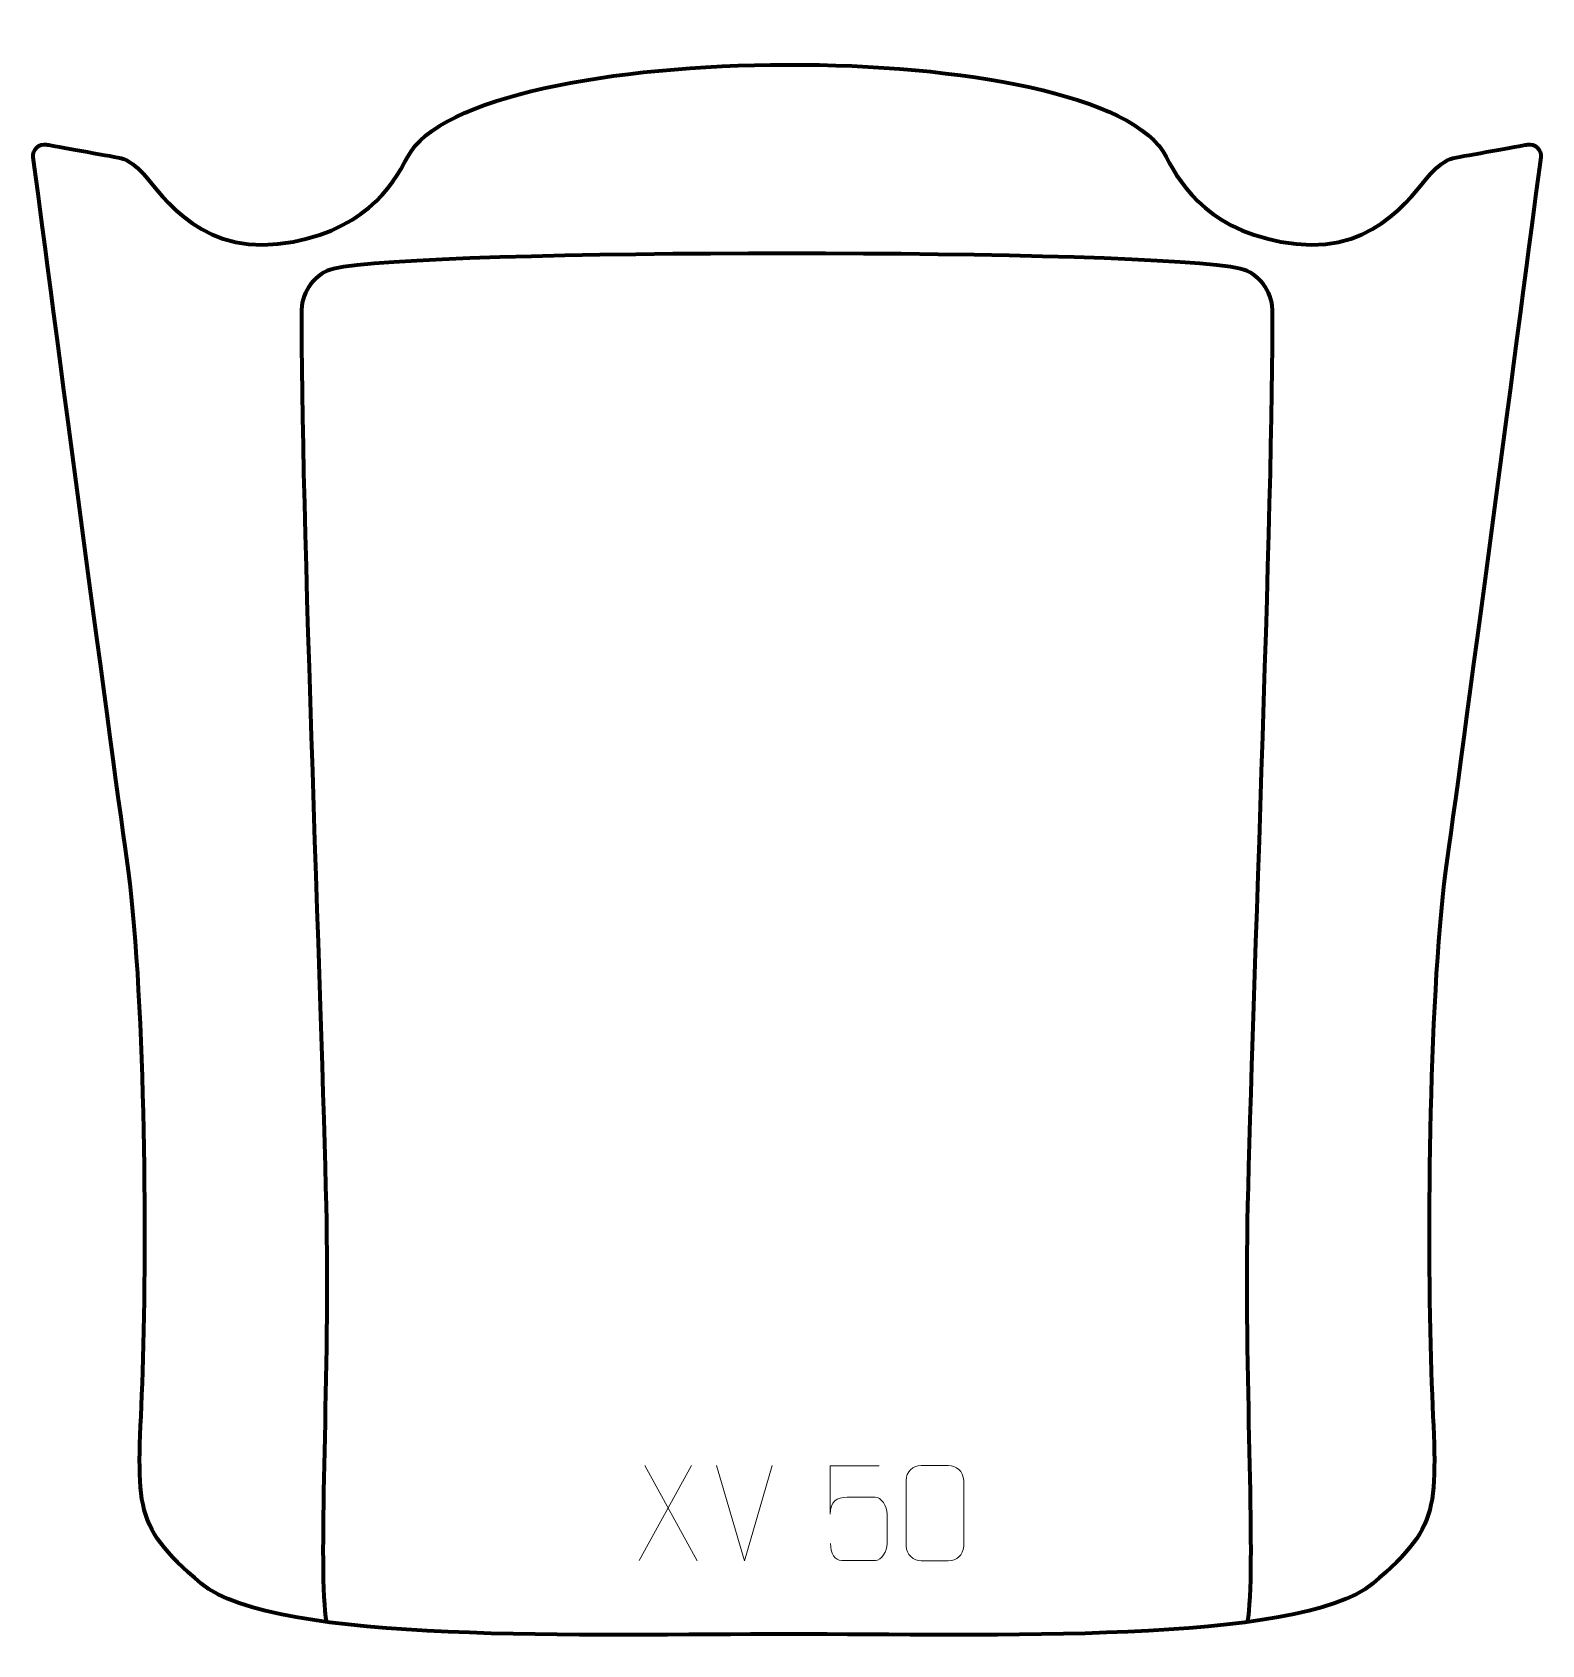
# Model space of a CAD drawing. Header units: millimetres. Extents: x -198 to 198, y -209 to 215.
import ezdxf

# ---------------------------------------------------------------- set-up
doc = ezdxf.new("R2010")
doc.units = ezdxf.units.MM
doc.header["$MEASUREMENT"] = 0
for name, color, linetype in [('layer 1', 7, 'Continuous'), ('layer 2', 7, 'Continuous'), ('layer 3', 7, 'Continuous')]:
    doc.layers.add(name, color=color, linetype=linetype)

msp = doc.modelspace()

# ---------------------------------------------------------------- linework, layer by layer
at = {"layer": 'layer 1', "color": 250, "lineweight": 9}
for points in [[(-25.0426, -161.5873), (-25.0426, -161.5873), (-38.7832, -186.4831), (-38.7832, -186.4831)], [(-37.3286, -161.5873), (-37.3286, -161.5873), (-23.588, -186.5408), (-23.588, -186.5408)], [(-11.1856, -186.5409), (-11.1856, -186.5409), (-18.5074, -161.5873), (-18.5074, -161.5873)], [(-3.8637, -161.5873), (-3.8637, -161.5873), (-11.1855, -186.5409), (-11.1855, -186.5409)]]:
    msp.add_open_spline(points, degree=3, dxfattribs=at)
for points, knots in [([(24.2085, -161.6093), (24.2085, -161.6093), (11.3568, -161.6093), (11.3568, -161.6093), (11.3568, -161.6093), (11.3571, -165.8399), (11.3571, -170.0708), (11.3568, -174.302), (11.3568, -174.302), (11.3565, -170.9919), (12.9875, -169.9201), (15.7995, -169.8596), (15.7995, -169.8596), (18.2391, -169.8593), (20.6786, -169.8593), (23.1178, -169.8596), (23.1178, -169.8596), (24.7676, -169.8528), (26.2425, -172.2333), (26.271, -174.302), (26.271, -174.302), (26.2707, -176.8893), (26.2707, -179.4769), (26.271, -182.0646), (26.271, -182.0646), (26.3172, -184.024), (24.8178, -186.4603), (23.1919, -186.5188), (23.1919, -186.5188), (21.2354, -186.5185), (16.3404, -186.5185), (14.3834, -186.5188), (14.3834, -186.5188), (12.5379, -186.5276), (11.4308, -184.5628), (11.41, -182.0117)], [0, 0, 0, 0, 0.1, 0.1, 0.1, 0.1, 0.2, 0.2, 0.2, 0.2, 0.3, 0.3, 0.3, 0.3, 0.4, 0.4, 0.4, 0.4, 0.5, 0.5, 0.5, 0.5, 0.6, 0.6, 0.6, 0.6, 0.7, 0.7, 0.7, 0.7, 0.8, 0.8, 0.8, 0.8, 1, 1, 1, 1]), ([(35.2337, -161.5648), (37.5998, -161.5648), (39.9663, -161.5648), (42.3328, -161.5648), (42.3328, -161.5648), (44.3133, -161.5292), (46.3393, -163.0235), (46.3664, -165.4656), (46.3664, -165.4656), (46.366, -171.223), (46.366, -176.9808), (46.3664, -182.739), (46.3664, -182.739), (46.2243, -185.0666), (44.5179, -186.5489), (42.3328, -186.5597), (42.3328, -186.5597), (39.9604, -186.5593), (37.588, -186.5593), (35.216, -186.5597), (35.216, -186.5597), (33.2575, -186.6653), (31.2511, -184.7774), (31.2625, -182.7564), (31.2625, -182.7564), (31.2629, -176.9758), (31.2629, -171.1955), (31.2625, -165.4157), (31.2625, -165.4157), (31.2668, -163.2737), (33.0439, -161.5512), (35.2337, -161.5648)], [0, 0, 0, 0, 0.11111111, 0.11111111, 0.11111111, 0.11111111, 0.22222222, 0.22222222, 0.22222222, 0.22222222, 0.33333333, 0.33333333, 0.33333333, 0.33333333, 0.44444444, 0.44444444, 0.44444444, 0.44444444, 0.55555556, 0.55555556, 0.55555556, 0.55555556, 0.66666667, 0.66666667, 0.66666667, 0.66666667, 0.77777778, 0.77777778, 0.77777778, 0.77777778, 1, 1, 1, 1])]:
    msp.add_open_spline(points, degree=3, knots=knots, dxfattribs=at)
at = {"layer": 'layer 2', "color": 230, "lineweight": 200}
msp.add_open_spline([(0.5, -205.8157), (52.4952, -205.8157), (134.5915, -208.597), (153.716, -192.5287), (153.716, -192.5287), (172.8408, -176.4603), (170.2549, -171.894), (169.0597, -136.7817), (169.0597, -136.7817), (167.8641, -101.6697), (168.4621, -35.6117), (173.2433, -2.2848), (173.2433, -2.2848), (177.5641, 27.8333), (194.5754, 157.1034), (197.8111, 181.7163), (197.8111, 181.7163), (198.075, 183.7237), (196.2998, 185.4029), (194.2995, 185.0406), (194.2995, 185.0406), (194.2995, 185.0406), (180.2689, 182.5003), (175.5917, 181.6536), (175.5917, 181.6536), (173.3011, 181.2391), (171.4078, 179.8721), (169.7289, 178.2675), (169.7289, 178.2675), (165.4201, 174.1514), (155.6877, 156.3735), (133.5868, 158.9586), (133.5868, 158.9586), (111.4864, 161.5439), (103.4635, 174.0576), (99.5491, 181.7901), (99.5491, 181.7901), (82.9847, 214.5116), (-83.0116, 213.6262), (-99.5491, 181.7901), (-99.5491, 181.7901), (-103.5443, 174.0989), (-111.4864, 161.5439), (-133.5869, 158.9586), (-133.5869, 158.9586), (-155.6877, 156.3735), (-165.4201, 174.1514), (-169.7289, 178.2675), (-169.7289, 178.2675), (-171.4078, 179.8721), (-173.3008, 181.2391), (-175.5914, 181.6536), (-175.5914, 181.6536), (-180.2685, 182.5003), (-194.2996, 185.0406), (-194.2996, 185.0406), (-194.2996, 185.0406), (-196.2995, 185.4029), (-198.075, 183.7237), (-197.8111, 181.7163), (-197.8111, 181.7163), (-194.5754, 157.1034), (-177.5638, 27.8333), (-173.243, -2.2848), (-173.243, -2.2848), (-168.4621, -35.6117), (-167.8642, -101.6697), (-169.0597, -136.7817), (-169.0597, -136.7817), (-170.2549, -171.894), (-172.8408, -176.4603), (-153.716, -192.5287), (-153.716, -192.5287), (-134.5912, -208.597), (-51.4951, -205.8157), (0.5, -205.8157)], degree=3, knots=[0, 0, 0, 0, 0.05, 0.05, 0.05, 0.05, 0.1, 0.1, 0.1, 0.1, 0.15, 0.15, 0.15, 0.15, 0.2, 0.2, 0.2, 0.2, 0.25, 0.25, 0.25, 0.25, 0.3, 0.3, 0.3, 0.3, 0.35, 0.35, 0.35, 0.35, 0.4, 0.4, 0.4, 0.4, 0.45, 0.45, 0.45, 0.45, 0.5, 0.5, 0.5, 0.5, 0.55, 0.55, 0.55, 0.55, 0.6, 0.6, 0.6, 0.6, 0.65, 0.65, 0.65, 0.65, 0.7, 0.7, 0.7, 0.7, 0.75, 0.75, 0.75, 0.75, 0.8, 0.8, 0.8, 0.8, 0.85, 0.85, 0.85, 0.85, 0.9, 0.9, 0.9, 0.9, 1, 1, 1, 1], dxfattribs=at)
at = {"layer": 'layer 3', "color": 142, "lineweight": 200}
msp.add_open_spline([(120.8759, -202.8237), (123.2399, -188.2836), (120.1051, -142.0651), (120.8759, -97.4401), (120.8759, -97.4401), (121.5938, -55.8522), (127.82, 95.9704), (127.3981, 141.6731), (127.3981, 141.6731), (127.3529, 146.5573), (123.7274, 151.3484), (118.9723, 152.4642), (118.9723, 152.4642), (96.2224, 157.8024), (-96.2227, 157.8024), (-118.9723, 152.4642), (-118.9723, 152.4642), (-123.7274, 151.3484), (-127.3532, 146.5573), (-127.398, 141.6731), (-127.398, 141.6731), (-127.82, 95.9704), (-121.5938, -55.8522), (-120.8759, -97.4401), (-120.8759, -97.4401), (-120.1051, -142.0651), (-123.2402, -188.2836), (-120.8759, -202.8237)], degree=3, knots=[0, 0, 0, 0, 0.125, 0.125, 0.125, 0.125, 0.25, 0.25, 0.25, 0.25, 0.375, 0.375, 0.375, 0.375, 0.5, 0.5, 0.5, 0.5, 0.625, 0.625, 0.625, 0.625, 0.75, 0.75, 0.75, 0.75, 1, 1, 1, 1], dxfattribs=at)

doc.saveas('drawing.dxf')
